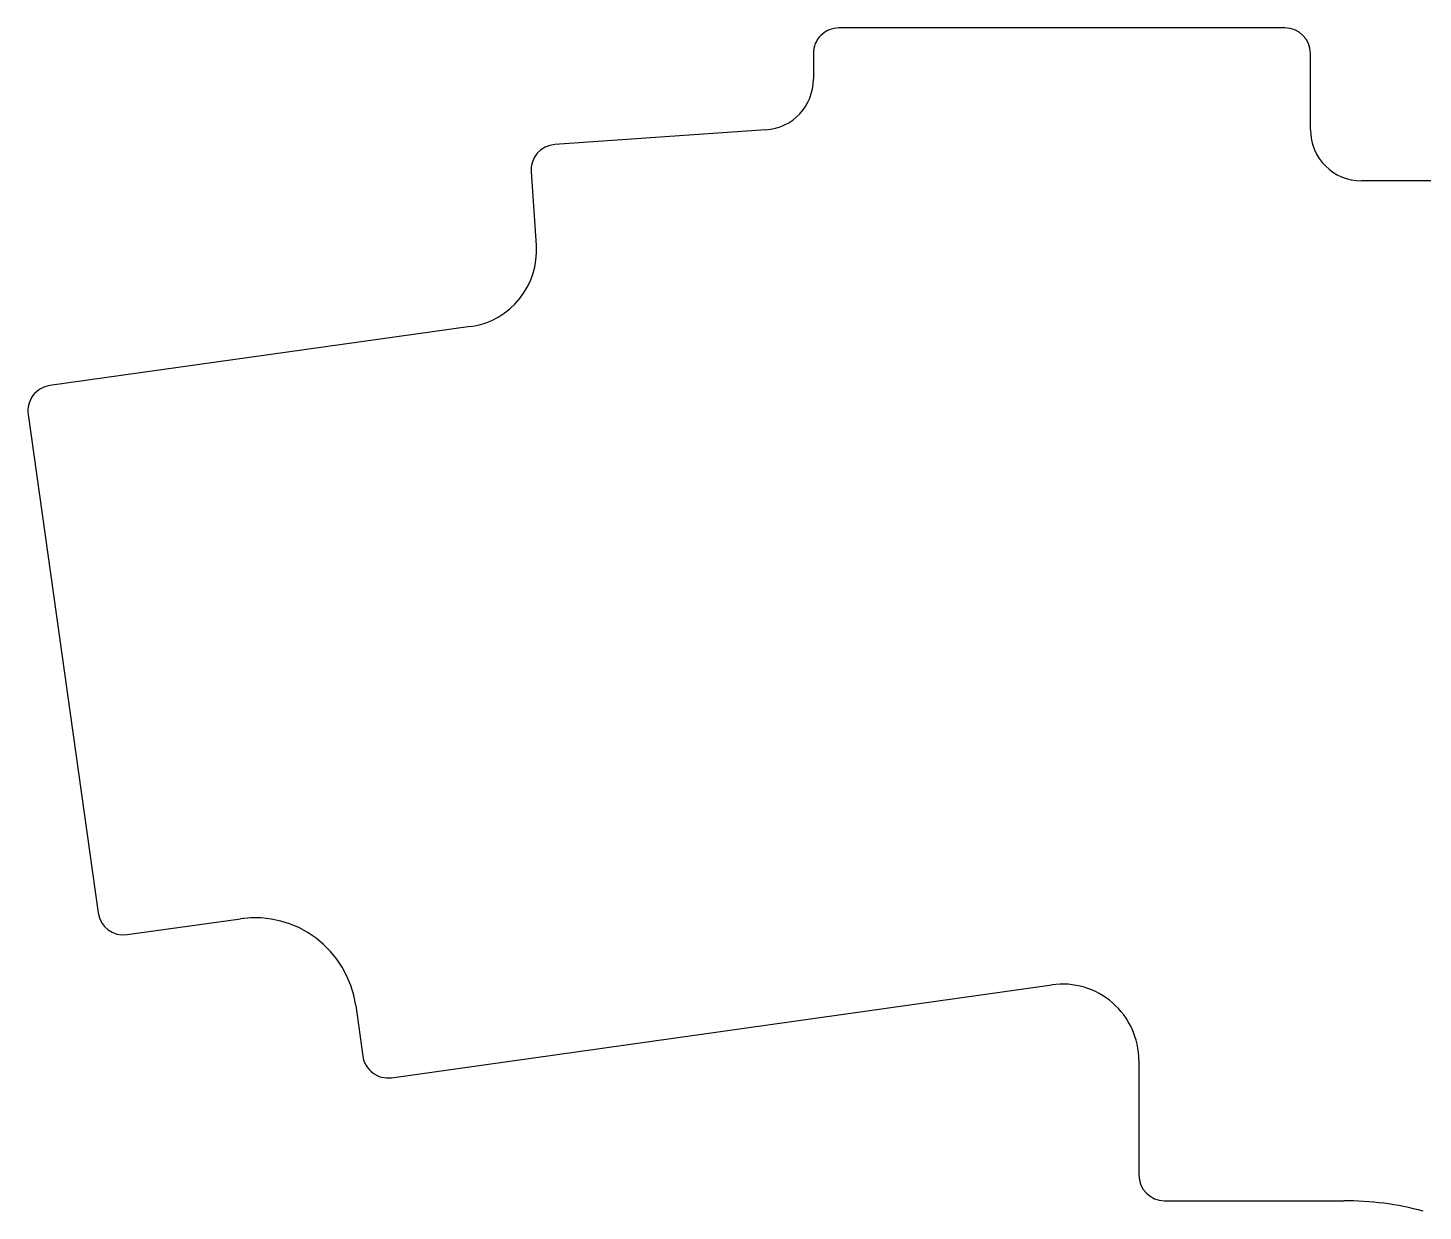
# Model space of a CAD drawing. Header units: inches. Extents: x 8 to 357, y -3 to 972.
# Drawn here: x 80.9 to 190.3, y 428.7 to 521.5 of the extents above; entities that cross this region are included whole.
import ezdxf

# ---------------------------------------------------------------- set-up
doc = ezdxf.new("R2010")
doc.units = ezdxf.units.IN
doc.header["$MEASUREMENT"] = 0
doc.layers.add('BLACK', color=7, linetype='Continuous')

msp = doc.modelspace()

# ---------------------------------------------------------------- linework, layer by layer
at = {"layer": 'BLACK', "linetype": 'Continuous'}
for p, q in [((179.51, 521.47), (144.51, 521.47)), ((142.51, 519.47), (142.51, 517.46)), ((181.51, 513.47), (181.51, 519.47)), ((138.78, 513.47), (122.22, 512.32)), ((120.37, 510.18), (120.77, 504.41)), ((198.01, 509.47), (185.51, 509.47)), ((115.62, 498.05), (82.6, 493.41)), ((80.9, 491.15), (86.4, 452.04)), ((88.66, 450.34), (97.57, 451.59)), ((109.42, 439.12), (161.22, 446.4)), ((106.61, 444.78), (107.16, 440.82)), ((168.05, 440.46), (168.05, 431.47)), ((170.05, 429.47), (184.14, 429.47))]:
    msp.add_line(p, q, dxfattribs=at)
at = {"layer": 'BLACK'}
for centre, radius, start, end in [((144.51, 519.47), 2, 90, 180.001), ((179.51, 519.47), 2, 359.9993, 89.9992), ((138.51, 517.46), 4, 274.0002, 359.9997), ((185.51, 513.47), 4, 180, 269.9988), ((122.36, 510.32), 2, 94.002, 183.997), ((114.79, 503.99), 6, 277.9982, 4.0014), ((82.88, 491.43), 2, 97.999, 188.003), ((88.38, 452.32), 2, 188.001, 277.9992), ((98.68, 443.67), 8, 7.9996, 97.9988), ((162.05, 440.46), 6, 0, 97.9996), ((109.14, 441.1), 2, 187.999, 278.0003), ((170.05, 431.47), 2, 180.004, 269.9973), ((184.14, 405.47), 24, 75.0002, 90.0003)]:
    msp.add_arc(centre, radius, start, end, dxfattribs=at)

doc.saveas('drawing.dxf')
